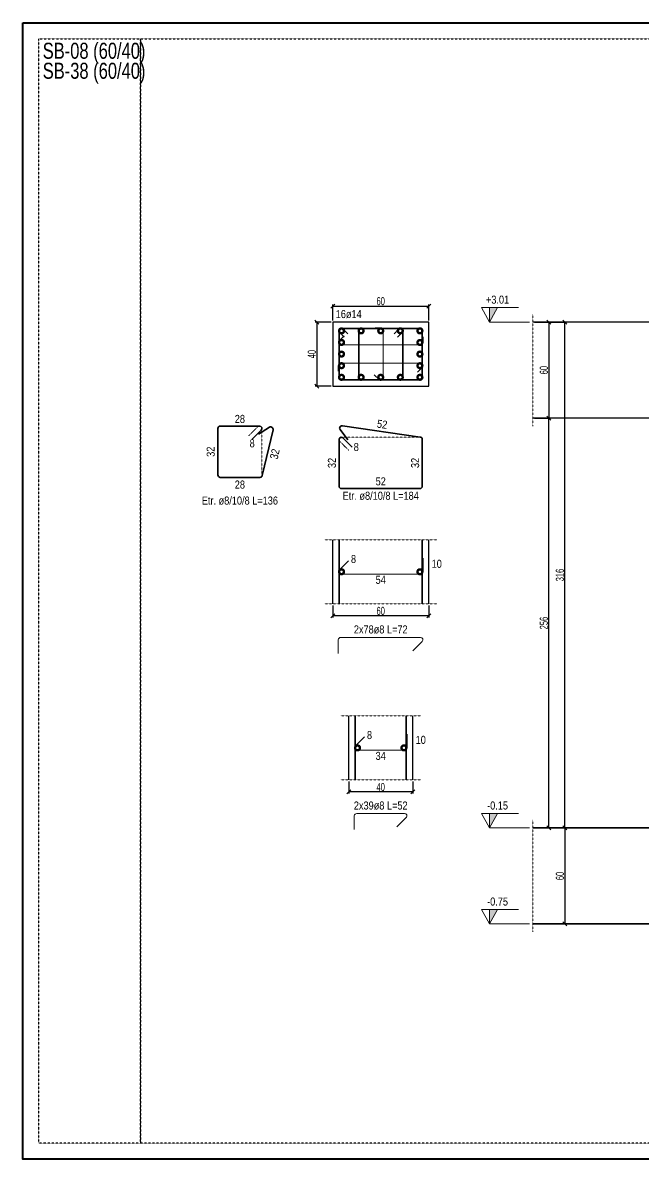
# Model space of a CAD drawing. Header units: millimetres. Extents: x -267 to 94375, y 6431 to 10838.
# Drawn here: x 54392 to 55168, y 8169 to 9589 of the extents above; entities that cross this region are included whole.
import ezdxf
from ezdxf.enums import TextEntityAlignment as Align

# ---------------------------------------------------------------- set-up
doc = ezdxf.new("R2010")
doc.units = ezdxf.units.MM
doc.header["$LTSCALE"] = 0.0001
doc.linetypes.add('DASHED', pattern=[19.05, 12.7, -6.35])
for name, color, linetype, lineweight in [('CIROZ (BEYKENT)', 140, 'Continuous', 20), ('D.GORUNUS (BEYKENT)', 253, 'DASHED', 20), ('DETAY ANTET (BEYKENT)', 5, 'Continuous', 40), ('DONATI (BEYKENT)', 4, 'Continuous', 35), ('DONATI YAZISI (BEYKENT)', 3, 'Continuous', 20), ('ETRIYE (BEYKENT)', 150, 'Continuous', 35), ('KESIT SINIRI (BEYKENT)', 241, 'DASHED', 20), ('KIRIS (BEYKENT)', 2, 'Continuous', 30), ('KOLON (BEYKENT)', 3, 'Continuous', 30), ('KOLON ISMI (BEYKENT)', 91, 'Continuous', 20), ('KOT CIZGI (BEYKENT)', 120, 'Continuous', 20), ('KOT YAZI (BEYKENT)', 7, 'Continuous', 20), ('OLCU (BEYKENT)', 14, 'Continuous', 20), ('TEMEL (BEYKENT)', 2, 'Continuous', 35)]:
    doc.layers.add(name, color=color, linetype=linetype, lineweight=lineweight)
doc.styles.add('DONATI YAZISI (BEYKENT)', font='')
doc.styles.add('KLNOLC-25', font='bahnschrift light condensed', dxfattribs={"width": 0.75, "height": 10})
doc.styles.add('KOT (BEYKENT)', font='')
doc.styles.add('YAZI (BEYKENT)', font='')
doc.styles.get('DONATI YAZISI (BEYKENT)').set_extended_font_data('Bahnschrift Light Condensed')
doc.styles.get('KOT (BEYKENT)').set_extended_font_data('Bahnschrift Light Condensed')
doc.styles.get('YAZI (BEYKENT)').set_extended_font_data('Bahnschrift Light Condensed')
doc.dimstyles.new('KLNOLC-25', dxfattribs={"dimtxt": 10, "dimasz": 5, "dimexe": 2, "dimexo": 2, "dimgap": 1, "dimtad": 1, "dimdec": 1, "dimlfac": 0.5, "dimrnd": 0.5, "dimzin": 12, "dimdsep": 46, "dimtxsty": 'KLNOLC-25', "dimblk": 'OBLIQUE', "dimblk1": 'OBLIQUE', "dimblk2": 'OBLIQUE', "dimcen": 0, "dimclrt": 7, "dimadec": 0, "dimazin": 0, "dimtfac": 1, "dimtdec": 4, "dimtix": 1, "dimtmove": 2, "dimatfit": 3, "dimfxl": 1, "dimtzin": 0, "dimarcsym": 0})

# ---------------------------------------------------------------- blocks, each defined once
blk = doc.blocks.new('_Oblique')
at = {"color": 0, "linetype": 'ByBlock', "lineweight": -2}
blk.add_line((-0.5, -0.5), (0.5, 0.5), dxfattribs=at)
blk = doc.blocks.new('*D704')
at = {"layer": 'DEFPOINTS', "color": 0, "lineweight": -3, "transparency": 16777216}
for p in [(54899.6, 9234.6), (54779.6, 9214.6), (54899.6, 9214.6)]:
    blk.add_point(p, dxfattribs=at)
at = {"layer": 'OLCU (BEYKENT)', "color": 0, "lineweight": -2, "transparency": 16777216}
for p, q in [((54779.6, 9216.6), (54779.6, 9236.6)), ((54779.6, 9234.6), (54899.6, 9234.6)), ((54899.6, 9216.6), (54899.6, 9236.6))]:
    blk.add_line(p, q, dxfattribs=at)
at = {"layer": 'OLCU (BEYKENT)', "color": 0, "lineweight": -2, "transparency": 16777216, "xscale": 5, "yscale": 5, "zscale": 5, "rotation": 180}
blk.add_blockref('_Oblique', (54779.6, 9234.6), dxfattribs=at)
at = {"layer": 'OLCU (BEYKENT)', "color": 0, "lineweight": -2, "transparency": 16777216, "xscale": 5, "yscale": 5, "zscale": 5}
blk.add_blockref('_Oblique', (54899.6, 9234.6), dxfattribs=at)
at = {"layer": 'OLCU (BEYKENT)', "color": 7, "transparency": 16777216, "insert": (54839.6, 9240.7), "char_height": 10, "attachment_point": 5, "style": 'KLNOLC-25'}
blk.add_mtext('60', dxfattribs=at)
blk = doc.blocks.new('*D705')
at = {"layer": 'DEFPOINTS', "color": 0, "lineweight": -3, "transparency": 16777216}
for p in [(54779.6, 9214.6), (54759.6, 9134.6), (54779.6, 9134.6)]:
    blk.add_point(p, dxfattribs=at)
at = {"layer": 'OLCU (BEYKENT)', "color": 0, "lineweight": -2, "transparency": 16777216}
for p, q in [((54777.6, 9214.6), (54757.6, 9214.6)), ((54759.6, 9214.6), (54759.6, 9134.6)), ((54777.6, 9134.6), (54757.6, 9134.6))]:
    blk.add_line(p, q, dxfattribs=at)
at = {"layer": 'OLCU (BEYKENT)', "color": 0, "lineweight": -2, "transparency": 16777216, "xscale": 5, "yscale": 5, "zscale": 5}
for p, rotation in [((54759.6, 9214.6), 90), ((54759.6, 9134.6), 270)]:
    blk.add_blockref('_Oblique', p, dxfattribs=dict(at, rotation=rotation))
at = {"layer": 'OLCU (BEYKENT)', "color": 7, "transparency": 16777216, "insert": (54753.5, 9174.6), "char_height": 10, "attachment_point": 5, "rotation": 90, "style": 'KLNOLC-25'}
blk.add_mtext('40', dxfattribs=at)
blk = doc.blocks.new('*D728')
at = {"layer": 'DEFPOINTS', "color": 0, "lineweight": -3, "transparency": 16777216}
for p in [(55029.6, 8582.6), (55029.6, 8462.6), (55069.6, 8462.6)]:
    blk.add_point(p, dxfattribs=at)
at = {"layer": 'OLCU (BEYKENT)', "color": 0, "lineweight": -2, "transparency": 16777216}
for p, q in [((55031.6, 8582.6), (55071.6, 8582.6)), ((55069.6, 8582.6), (55069.6, 8462.6)), ((55031.6, 8462.6), (55071.6, 8462.6))]:
    blk.add_line(p, q, dxfattribs=at)
at = {"layer": 'OLCU (BEYKENT)', "color": 0, "lineweight": -2, "transparency": 16777216, "xscale": 5, "yscale": 5, "zscale": 5}
for p, rotation in [((55069.6, 8582.6), 90), ((55069.6, 8462.6), 270)]:
    blk.add_blockref('_Oblique', p, dxfattribs=dict(at, rotation=rotation))
at = {"layer": 'OLCU (BEYKENT)', "color": 7, "transparency": 16777216, "insert": (55063.5, 8522.6), "char_height": 10, "attachment_point": 5, "rotation": 90, "style": 'KLNOLC-25'}
blk.add_mtext('60', dxfattribs=at)
blk = doc.blocks.new('*D729')
at = {"layer": 'DEFPOINTS', "color": 0, "lineweight": -3, "transparency": 16777216}
for p in [(55029.6, 9094.6), (55049.6, 9094.6), (55029.6, 8582.6)]:
    blk.add_point(p, dxfattribs=at)
at = {"layer": 'OLCU (BEYKENT)', "color": 0, "lineweight": -2, "transparency": 16777216}
for p, q in [((55031.6, 9094.6), (55051.6, 9094.6)), ((55049.6, 8582.6), (55049.6, 9094.6)), ((55031.6, 8582.6), (55051.6, 8582.6))]:
    blk.add_line(p, q, dxfattribs=at)
at = {"layer": 'OLCU (BEYKENT)', "color": 0, "lineweight": -2, "transparency": 16777216, "xscale": 5, "yscale": 5, "zscale": 5}
for p, rotation in [((55049.6, 9094.6), 90), ((55049.6, 8582.6), 270)]:
    blk.add_blockref('_Oblique', p, dxfattribs=dict(at, rotation=rotation))
at = {"layer": 'OLCU (BEYKENT)', "color": 7, "transparency": 16777216, "insert": (55043.5, 8838.6), "char_height": 10, "attachment_point": 5, "rotation": 90, "style": 'KLNOLC-25'}
blk.add_mtext('256', dxfattribs=at)
blk = doc.blocks.new('*D730')
at = {"layer": 'DEFPOINTS', "color": 0, "lineweight": -3, "transparency": 16777216}
for p in [(55029.6, 9214.6), (55029.6, 9094.6), (55049.6, 9094.6)]:
    blk.add_point(p, dxfattribs=at)
at = {"layer": 'OLCU (BEYKENT)', "color": 0, "lineweight": -2, "transparency": 16777216}
for p, q in [((55031.6, 9214.6), (55051.6, 9214.6)), ((55049.6, 9214.6), (55049.6, 9094.6)), ((55031.6, 9094.6), (55051.6, 9094.6))]:
    blk.add_line(p, q, dxfattribs=at)
at = {"layer": 'OLCU (BEYKENT)', "color": 0, "lineweight": -2, "transparency": 16777216, "xscale": 5, "yscale": 5, "zscale": 5}
for p, rotation in [((55049.6, 9214.6), 90), ((55049.6, 9094.6), 270)]:
    blk.add_blockref('_Oblique', p, dxfattribs=dict(at, rotation=rotation))
at = {"layer": 'OLCU (BEYKENT)', "color": 7, "transparency": 16777216, "insert": (55043.5, 9154.6), "char_height": 10, "attachment_point": 5, "rotation": 90, "style": 'KLNOLC-25'}
blk.add_mtext('60', dxfattribs=at)
blk = doc.blocks.new('*D731')
at = {"layer": 'DEFPOINTS', "color": 0, "lineweight": -3, "transparency": 16777216}
for p in [(55029.6, 9214.6), (55069.6, 9214.6), (55029.6, 8582.6)]:
    blk.add_point(p, dxfattribs=at)
at = {"layer": 'OLCU (BEYKENT)', "color": 0, "lineweight": -2, "transparency": 16777216}
for p, q in [((55031.6, 9214.6), (55071.6, 9214.6)), ((55069.6, 8582.6), (55069.6, 9214.6)), ((55031.6, 8582.6), (55071.6, 8582.6))]:
    blk.add_line(p, q, dxfattribs=at)
at = {"layer": 'OLCU (BEYKENT)', "color": 0, "lineweight": -2, "transparency": 16777216, "xscale": 5, "yscale": 5, "zscale": 5}
for p, rotation in [((55069.6, 9214.6), 90), ((55069.6, 8582.6), 270)]:
    blk.add_blockref('_Oblique', p, dxfattribs=dict(at, rotation=rotation))
at = {"layer": 'OLCU (BEYKENT)', "color": 7, "transparency": 16777216, "insert": (55063.5, 8898.6), "char_height": 10, "attachment_point": 5, "rotation": 90, "style": 'KLNOLC-25'}
blk.add_mtext('316', dxfattribs=at)
blk = doc.blocks.new('*D737')
at = {"layer": 'DEFPOINTS', "color": 0, "lineweight": -3, "transparency": 16777216}
for p in [(54779.6, 8862.6), (54899.6, 8862.6), (54779.6, 8847.6)]:
    blk.add_point(p, dxfattribs=at)
at = {"layer": 'OLCU (BEYKENT)', "color": 0, "lineweight": -2, "transparency": 16777216}
for p, q in [((54779.6, 8860.6), (54779.6, 8845.6)), ((54899.6, 8847.6), (54779.6, 8847.6)), ((54899.6, 8860.6), (54899.6, 8845.6))]:
    blk.add_line(p, q, dxfattribs=at)
at = {"layer": 'OLCU (BEYKENT)', "color": 0, "lineweight": -2, "transparency": 16777216, "xscale": 5, "yscale": 5, "zscale": 5, "rotation": 180}
blk.add_blockref('_Oblique', (54779.6, 8847.6), dxfattribs=at)
at = {"layer": 'OLCU (BEYKENT)', "color": 0, "lineweight": -2, "transparency": 16777216, "xscale": 5, "yscale": 5, "zscale": 5}
blk.add_blockref('_Oblique', (54899.6, 8847.6), dxfattribs=at)
at = {"layer": 'OLCU (BEYKENT)', "color": 7, "transparency": 16777216, "insert": (54839.6, 8853.7), "char_height": 10, "attachment_point": 5, "style": 'KLNOLC-25'}
blk.add_mtext('60', dxfattribs=at)
blk = doc.blocks.new('*D738')
at = {"layer": 'DEFPOINTS', "color": 0, "lineweight": -3, "transparency": 16777216}
for p in [(54799.6, 8642.6), (54879.6, 8642.6), (54799.6, 8627.6)]:
    blk.add_point(p, dxfattribs=at)
at = {"layer": 'OLCU (BEYKENT)', "color": 0, "lineweight": -2, "transparency": 16777216}
for p, q in [((54799.6, 8640.6), (54799.6, 8625.6)), ((54879.6, 8640.6), (54879.6, 8625.6)), ((54879.6, 8627.6), (54799.6, 8627.6))]:
    blk.add_line(p, q, dxfattribs=at)
at = {"layer": 'OLCU (BEYKENT)', "color": 0, "lineweight": -2, "transparency": 16777216, "xscale": 5, "yscale": 5, "zscale": 5, "rotation": 180}
blk.add_blockref('_Oblique', (54799.6, 8627.6), dxfattribs=at)
at = {"layer": 'OLCU (BEYKENT)', "color": 0, "lineweight": -2, "transparency": 16777216, "xscale": 5, "yscale": 5, "zscale": 5}
blk.add_blockref('_Oblique', (54879.6, 8627.6), dxfattribs=at)
at = {"layer": 'OLCU (BEYKENT)', "color": 7, "transparency": 16777216, "insert": (54839.6, 8633.7), "char_height": 10, "attachment_point": 5, "style": 'KLNOLC-25'}
blk.add_mtext('40', dxfattribs=at)

msp = doc.modelspace()

# ---------------------------------------------------------------- linework, layer by layer
at = {"layer": 'CIROZ (BEYKENT)'}
for points in [[(54831.47, 9148.82), (54837.48, 9142.81, 0.6681786), (54842.6, 9144.93), (54842.6, 9204.64, 0.4142136), (54839.6, 9207.64), (54832.6, 9207.64)], [(54793.79, 9197.27), (54787.78, 9191.26, 0.6681786), (54789.9, 9186.14), (54889.6, 9186.14, 0.4142136), (54892.6, 9189.14), (54892.6, 9196.14)], [(54885.42, 9152.01), (54891.43, 9158.02, 0.6681786), (54889.31, 9163.14), (54789.6, 9163.14, 0.4142136), (54786.6, 9160.14), (54786.6, 9153.14)], [(54799.44, 8916.43), (54787.78, 8904.76, 0.6681786), (54789.9, 8899.64), (54889.6, 8899.64, 0.4142136), (54892.6, 8902.64), (54892.6, 8919.64)], [(54879.77, 8803.85), (54891.43, 8815.52, 0.6681786), (54889.31, 8820.64), (54789.6, 8820.64, 0.4142136), (54786.6, 8817.64), (54786.6, 8800.64)], [(54819.44, 8696.43), (54807.78, 8684.76, 0.6681786), (54809.9, 8679.64), (54869.6, 8679.64, 0.4142136), (54872.6, 8682.64), (54872.6, 8699.64)], [(54859.77, 8583.85), (54871.43, 8595.52, 0.6681786), (54869.31, 8600.64), (54809.6, 8600.64, 0.4142136), (54806.6, 8597.64), (54806.6, 8580.64)]]:
    msp.add_lwpolyline(points, format="xyb", dxfattribs=at)
at = {"layer": 'D.GORUNUS (BEYKENT)', "ltscale": 0.5}
for points in [[(54687.1, 9020.64), (54688.1, 9020.64, 0.4142136), (54691.1, 9023.64), (54691.1, 9081.64), (54691.1, 9081.66, 0.6681786), (54685.98, 9083.79), (54674.69, 9072.49)], [(54891.6, 9066.64), (54891.6, 9067.64, 0.4142136), (54888.6, 9070.64), (54790.6, 9070.64), (54790.58, 9070.64, 0.6681786), (54788.46, 9065.52), (54799.75, 9054.22)]]:
    msp.add_lwpolyline(points, format="xyb", dxfattribs=at)
at = {"layer": 'DETAY ANTET (BEYKENT)'}
msp.add_lwpolyline([(54392.23, 9588.64), (55607.1, 9588.64), (55607.1, 8168.64), (54392.23, 8168.64), (54392.23, 9588.64)], close=True, dxfattribs=at)
at = {"layer": 'DETAY ANTET (BEYKENT)', "color": 7, "linetype": 'DASHED', "lineweight": -3, "ltscale": 2}
for points in [[(54412.23, 9568.64), (55587.1, 9568.64), (55587.1, 8188.64), (54412.23, 8188.64)], [(54539.6, 9568.64), (54539.6, 8188.64)]]:
    msp.add_lwpolyline(points, close=True, dxfattribs=at)
at = {"layer": 'DONATI (BEYKENT)'}
for p, q in [((54787.6, 8862.64), (54787.6, 8942.64)), ((54891.6, 8862.64), (54891.6, 8942.64)), ((54807.6, 8642.64), (54807.6, 8722.64)), ((54871.6, 8642.64), (54871.6, 8722.64))]:
    msp.add_line(p, q, dxfattribs=at)
at = {"layer": 'DONATI (BEYKENT)', "const_width": 6}
for points in [[(54789.1, 9203.64, 1), (54792.1, 9203.64, 1)], [(54813.6, 9203.64, 1), (54816.6, 9203.64, 1)], [(54838.1, 9203.64, 1), (54841.1, 9203.64, 1)], [(54862.6, 9203.64, 1), (54865.6, 9203.64, 1)], [(54887.1, 9203.64, 1), (54890.1, 9203.64, 1)], [(54789.1, 9189.14, 1), (54792.1, 9189.14, 1)], [(54887.1, 9189.14, 1), (54890.1, 9189.14, 1)], [(54789.1, 9174.64, 1), (54792.1, 9174.64, 1)], [(54887.1, 9174.64, 1), (54890.1, 9174.64, 1)], [(54789.1, 9160.14, 1), (54792.1, 9160.14, 1)], [(54887.1, 9160.14, 1), (54890.1, 9160.14, 1)], [(54789.1, 9145.64, 1), (54792.1, 9145.64, 1)], [(54813.6, 9145.64, 1), (54816.6, 9145.64, 1)], [(54838.1, 9145.64, 1), (54841.1, 9145.64, 1)], [(54862.6, 9145.64, 1), (54865.6, 9145.64, 1)], [(54887.1, 9145.64, 1), (54890.1, 9145.64, 1)], [(54789.1, 8902.64, 1), (54792.1, 8902.64, 1)], [(54887.1, 8902.64, 1), (54890.1, 8902.64, 1)], [(54809.1, 8682.64, 1), (54812.1, 8682.64, 1)], [(54867.1, 8682.64, 1), (54870.1, 8682.64, 1)]]:
    msp.add_lwpolyline(points, format="xyb", close=True, dxfattribs=at)
at = {"layer": 'ETRIYE (BEYKENT)'}
for points in [[(54798.36, 9200.15), (54792.73, 9205.79, 0.6681786), (54787.6, 9203.66), (54787.6, 9145.64, 0.4142136), (54790.6, 9142.64), (54888.6, 9142.64, 0.4142136), (54891.6, 9145.64), (54891.6, 9203.64, 0.4142136), (54888.6, 9206.64), (54790.6, 9206.64), (54790.58, 9206.64, 0.6681786), (54788.46, 9201.52), (54794.09, 9195.88)], [(54860.61, 9195.88), (54866.25, 9201.52, 0.6681786), (54864.13, 9206.64), (54815.1, 9206.64, 0.4142136), (54812.1, 9203.64), (54812.1, 9145.64, 0.4142136), (54815.1, 9142.64), (54864.1, 9142.64, 0.4142136), (54867.1, 9145.64), (54867.1, 9203.64), (54867.1, 9203.66, 0.6681786), (54861.98, 9205.79), (54856.34, 9200.15)], [(54678.96, 9068.22), (54690.25, 9079.52, 0.6681786), (54688.13, 9084.64), (54639.1, 9084.64, 0.4142136), (54636.1, 9081.64), (54636.1, 9023.64, 0.4142136), (54639.1, 9020.64), (54688.73, 9020.64, 0.3482828), (54691.65, 9022.95), (54705.02, 9080, 0.6681786), (54700.52, 9083.24), (54686.9, 9074.79)], [(54804.02, 9058.49), (54792.73, 9069.79, 0.6681786), (54787.6, 9067.66), (54787.6, 9009.64, 0.4142136), (54790.6, 9006.64), (54888.6, 9006.64, 0.4142136), (54891.6, 9009.64), (54891.6, 9068.04, 0.3728545), (54889.03, 9071.01), (54791.66, 9085.05, 0.6681786), (54788.83, 9080.29), (54798.43, 9067.45)]]:
    msp.add_lwpolyline(points, format="xyb", dxfattribs=at)
at = {"layer": 'KESIT SINIRI (BEYKENT)'}
for p, q in [((55029.6, 9224.64), (55029.6, 9084.64)), ((54769.6, 8942.64), (54909.6, 8942.64)), ((54769.6, 8862.64), (54909.6, 8862.64)), ((54789.6, 8722.64), (54889.6, 8722.64)), ((54789.6, 8642.64), (54889.6, 8642.64)), ((55029.6, 8592.64), (55029.6, 8452.64))]:
    msp.add_line(p, q, dxfattribs=at)
at = {"layer": 'KIRIS (BEYKENT)'}
for p, q in [((55547.1, 9214.64), (55029.6, 9214.64)), ((55209.6, 9094.64), (55029.6, 9094.64))]:
    msp.add_line(p, q, dxfattribs=at)
at = {"layer": 'KOLON (BEYKENT)'}
for p, q in [((54779.6, 8862.64), (54779.6, 8942.64)), ((54899.6, 8862.64), (54899.6, 8942.64)), ((54799.6, 8642.64), (54799.6, 8722.64)), ((54879.6, 8642.64), (54879.6, 8722.64))]:
    msp.add_line(p, q, dxfattribs=at)
msp.add_lwpolyline([(54779.6, 9214.64), (54779.6, 9134.64), (54899.6, 9134.64), (54899.6, 9214.64)], close=True, dxfattribs=at)
at = {"layer": 'KOT CIZGI (BEYKENT)'}
for p, q in [((54975.6, 9214.64), (55025.6, 9214.64)), ((54975.6, 8582.64), (55025.6, 8582.64)), ((54975.6, 8462.64), (55025.6, 8462.64))]:
    msp.add_line(p, q, dxfattribs=at)
for points in [[(54975.6, 9214.64), (54975.6, 9232.64), (54985.6, 9232.64), (54975.6, 9214.64), (54965.6, 9232.64), (55011.6, 9232.64)], [(54975.6, 8582.64), (54975.6, 8600.64), (54985.6, 8600.64), (54975.6, 8582.64), (54965.6, 8600.64), (55011.6, 8600.64)], [(54975.6, 8462.64), (54975.6, 8480.64), (54985.6, 8480.64), (54975.6, 8462.64), (54965.6, 8480.64), (55011.6, 8480.64)]]:
    msp.add_lwpolyline(points, dxfattribs=at)
for points in [[(54975.6, 9214.64), (54975.6, 9232.64), (54985.6, 9232.64)], [(54975.6, 8582.64), (54975.6, 8600.64), (54985.6, 8600.64)], [(54975.6, 8462.64), (54975.6, 8480.64), (54985.6, 8480.64)]]:
    msp.add_solid(points, dxfattribs=at)
at = {"layer": 'TEMEL (BEYKENT)'}
for p, q in [((55029.6, 8582.64), (55209.6, 8582.64)), ((55029.6, 8462.64), (55547.1, 8462.64))]:
    msp.add_line(p, q, dxfattribs=at)

# ---------------------------------------------------------------- texts
at = {"layer": 'DONATI YAZISI (BEYKENT)', "style": 'DONATI YAZISI (BEYKENT)'}
for s, p in [('16ø14', (54799.6, 9224.64)), ('28', (54663.6, 9093.64)), ('8', (54678.96, 9063.22)), ('8', (54809.02, 9058.49)), ('52', (54839.6, 9015.64)), ('28', (54663.6, 9011.64)), ('Etr. ø8/10/8 L=184', (54839.6, 8997.64)), ('Etr. ø8/10/8 L=136', (54663.6, 8991.64)), ('8', (54805.6, 8918.64)), ('10', (54909.6, 8912.64)), ('54', (54839.6, 8892.64)), ('2x78ø8 L=72', (54839.6, 8830.64)), ('8', (54825.6, 8698.64)), ('10', (54889.6, 8692.64)), ('34', (54839.6, 8672.64)), ('2x39ø8 L=52', (54839.6, 8610.64))]:
    msp.add_text(s, height=10, dxfattribs=at).set_placement(p, align=Align.MIDDLE_CENTER)
for s, rotation, p in [('52', 352, (54841.42, 9086.97)), ('32', 90, (54627.1, 9052.64)), ('32', 77, (54707.17, 9049.74)), ('32', 90, (54778.6, 9038.64)), ('32', 90, (54882.6, 9038.64))]:
    msp.add_text(s, height=10, rotation=rotation, dxfattribs=at).set_placement(p, align=Align.MIDDLE_CENTER)
at = {"layer": 'KOLON ISMI (BEYKENT)', "style": 'YAZI (BEYKENT)', "width": 0.9}
for s, p in [('SB-08 (60/40)', (54417.23, 9543.64)), ('SB-38 (60/40)', (54417.23, 9518.64))]:
    msp.add_text(s, height=20, dxfattribs=at).set_placement(p)
at = {"layer": 'KOT YAZI (BEYKENT)', "style": 'KOT (BEYKENT)'}
for s, p in [('+3.01', (54985.6, 9242.64)), ('-0.15', (54985.6, 8610.64)), ('-0.75', (54985.6, 8490.64))]:
    msp.add_text(s, height=10, dxfattribs=at).set_placement(p, align=Align.MIDDLE_CENTER)

# ---------------------------------------------------------------- dimensions: what is measured, and where the dimension line sits
at = {"layer": 'OLCU (BEYKENT)'}
for base, p1, p2, picture, middle in [((54899.6, 9234.64), (54779.6, 9214.64), (54899.6, 9214.64), '*D704', (54839.6, 9240.74)), ((54779.6, 8847.64), (54899.6, 8862.64), (54779.6, 8862.64), '*D737', (54839.6, 8853.74)), ((54799.6, 8627.64), (54879.6, 8642.64), (54799.6, 8642.64), '*D738', (54839.6, 8633.74))]:
    dim = msp.add_linear_dim(base=base, p1=p1, p2=p2, dimstyle='KLNOLC-25', dxfattribs=at)
    dim.commit()
    dim.dimension.update_dxf_attribs({"geometry": picture, "text_midpoint": middle})
for base, p1, p2, picture, middle in [((54759.6, 9134.64), (54779.6, 9214.64), (54779.6, 9134.64), '*D705', (54753.5, 9174.64)), ((55049.6, 9094.64), (55029.6, 9214.64), (55029.6, 9094.64), '*D730', (55043.5, 9154.64)), ((55069.6, 9214.64), (55029.6, 8582.64), (55029.6, 9214.64), '*D731', (55063.5, 8898.64)), ((55049.6, 9094.64), (55029.6, 8582.64), (55029.6, 9094.64), '*D729', (55043.5, 8838.64)), ((55069.6, 8462.64), (55029.6, 8582.64), (55029.6, 8462.64), '*D728', (55063.5, 8522.64))]:
    dim = msp.add_linear_dim(base=base, p1=p1, p2=p2, angle=90, dimstyle='KLNOLC-25', dxfattribs=at)
    dim.commit()
    dim.dimension.update_dxf_attribs({"geometry": picture, "text_midpoint": middle})

doc.saveas('drawing.dxf')
